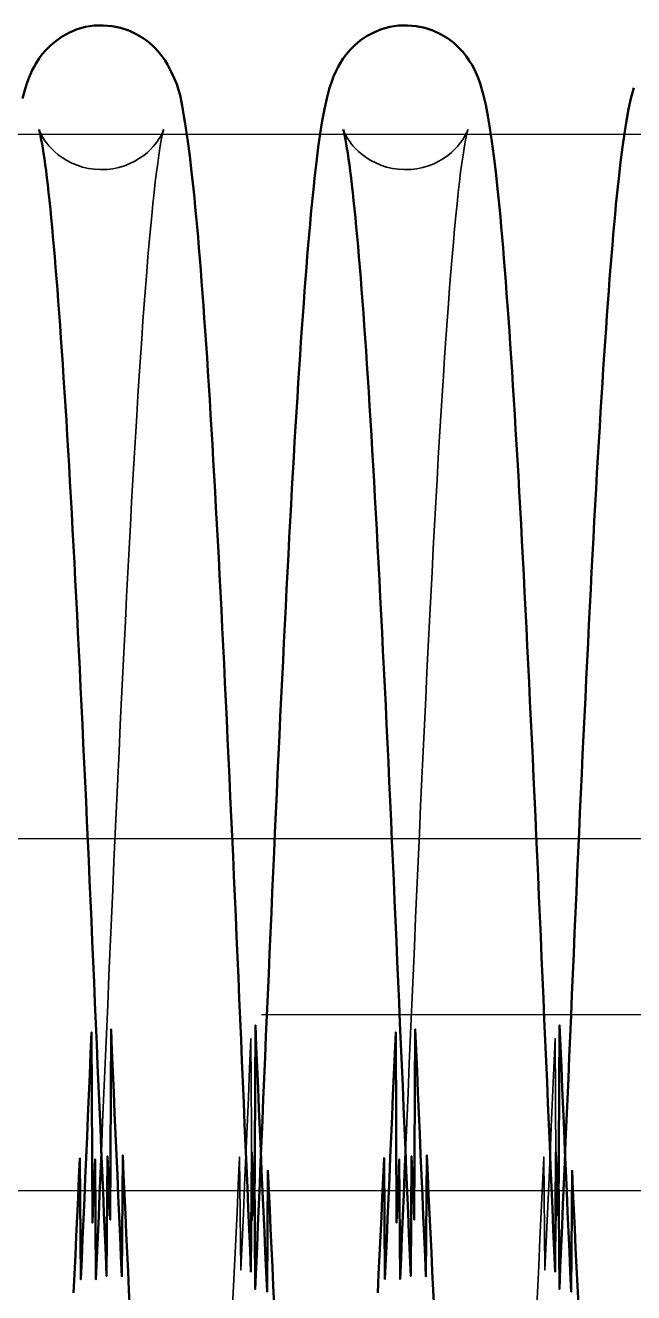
# Model space of a CAD drawing. Header units: millimetres. Extents: x 1448 to 104164, y -19509 to -89.
# Drawn here: x 80984 to 81018.6, y -3018.4 to -2946.5 of the extents above; entities that cross this region are included whole.
import ezdxf

# ---------------------------------------------------------------- set-up
doc = ezdxf.new("R2010")
doc.units = ezdxf.units.MM
doc.header["$LTSCALE"] = 60
doc.header["$MEASUREMENT"] = 0
doc.linetypes.add('CENTER', pattern=[2, 1.25, -0.25, 0.25, -0.25])
doc.layers.get('0').update_dxf_attribs({"linetype": 'CONTINUOUS'})
doc.layers.add('cen', color=14, linetype='CONTINUOUS')
doc.layers.add('가려진 것(ISO)', color=7, linetype='CONTINUOUS', lineweight=35)
doc.layers.add('가시적인 것(ISO)', color=7, linetype='CONTINUOUS', lineweight=50)

# ---------------------------------------------------------------- blocks, each defined once
blk = doc.blocks.new('토션스프링1')
at = {"layer": '가려진 것(ISO)', "flags": 128}
for points in [[(21462519.966, -50955408.884), (21462519.971, -50955408.9), (21462519.991, -50955408.952), (21462520.03, -50955409.046), (21462520.1, -50955409.194), (21462520.152, -50955409.288), (21462520.218, -50955409.397), (21462520.301, -50955409.52), (21462520.402, -50955409.657), (21462520.525, -50955409.808), (21462520.674, -50955409.971), (21462520.848, -50955410.141), (21462521.05, -50955410.313), (21462521.281, -50955410.482), (21462521.539, -50955410.642), (21462521.82, -50955410.789), (21462522.122, -50955410.916), (21462522.441, -50955411.019), (21462522.775, -50955411.096), (21462523.118, -50955411.145), (21462523.465, -50955411.164), (21462523.813, -50955411.152), (21462524.157, -50955411.11), (21462524.494, -50955411.039), (21462524.818, -50955410.942), (21462525.124, -50955410.821), (21462525.409, -50955410.678), (21462525.672, -50955410.52), (21462525.91, -50955410.353), (21462526.12, -50955410.181), (21462526.3, -50955410.01), (21462526.454, -50955409.845), (21462526.583, -50955409.69), (21462526.69, -50955409.547), (21462526.775, -50955409.42), (21462526.844, -50955409.309), (21462526.899, -50955409.212), (21462526.974, -50955409.061), (21462527.018, -50955408.961), (21462527.039, -50955408.905), (21462527.046, -50955408.885), (21462527.043, -50955408.895), (21462527.034, -50955408.932), (21462527.018, -50955408.993), (21462526.998, -50955409.076), (21462526.948, -50955409.3), (21462526.893, -50955409.588), (21462526.834, -50955409.936), (21462526.771, -50955410.341), (21462526.705, -50955410.799), (21462526.638, -50955411.307), (21462526.57, -50955411.862), (21462526.502, -50955412.461), (21462526.433, -50955413.106), (21462526.363, -50955413.796), (21462526.293, -50955414.528), (21462526.223, -50955415.303), (21462526.152, -50955416.119), (21462526.081, -50955416.975), (21462526.01, -50955417.869), (21462525.939, -50955418.8), (21462525.868, -50955419.768), (21462525.797, -50955420.771), (21462525.726, -50955421.812), (21462525.655, -50955422.889), (21462525.583, -50955424.003), (21462525.512, -50955425.15), (21462525.44, -50955426.331), (21462525.369, -50955427.544), (21462525.297, -50955428.786), (21462525.225, -50955430.058), (21462525.154, -50955431.358), (21462525.082, -50955432.685), (21462525.011, -50955434.036), (21462524.94, -50955435.413), (21462524.868, -50955436.816), (21462524.797, -50955438.247), (21462524.725, -50955439.702), (21462524.653, -50955441.182), (21462524.581, -50955442.683), (21462524.51, -50955444.204), (21462524.438, -50955445.745), (21462524.366, -50955447.302), (21462524.294, -50955448.876), (21462524.223, -50955450.463), (21462524.151, -50955452.064), (21462524.08, -50955453.675), (21462524.008, -50955455.3), (21462523.937, -50955456.939), (21462523.865, -50955458.591), (21462523.793, -50955460.254), (21462523.721, -50955461.926), (21462523.65, -50955463.606), (21462523.578, -50955465.292), (21462523.506, -50955466.982)], [(21462537.241, -50955408.884), (21462537.247, -50955408.9), (21462537.266, -50955408.952), (21462537.306, -50955409.045), (21462537.377, -50955409.189), (21462537.428, -50955409.282), (21462537.493, -50955409.391), (21462537.575, -50955409.514), (21462537.675, -50955409.652), (21462537.797, -50955409.803), (21462537.945, -50955409.966), (21462538.118, -50955410.136), (21462538.32, -50955410.308), (21462538.55, -50955410.477), (21462538.807, -50955410.638), (21462539.088, -50955410.785), (21462539.388, -50955410.912), (21462539.708, -50955411.016), (21462540.041, -50955411.094), (21462540.384, -50955411.144), (21462540.731, -50955411.164), (21462541.079, -50955411.153), (21462541.424, -50955411.111), (21462541.761, -50955411.041), (21462542.085, -50955410.945), (21462542.391, -50955410.824), (21462542.678, -50955410.682), (21462542.942, -50955410.525), (21462543.18, -50955410.357), (21462543.39, -50955410.186), (21462543.571, -50955410.015), (21462543.726, -50955409.85), (21462543.856, -50955409.693), (21462543.963, -50955409.551), (21462544.049, -50955409.424), (21462544.118, -50955409.312), (21462544.173, -50955409.214), (21462544.249, -50955409.063), (21462544.294, -50955408.962), (21462544.315, -50955408.905), (21462544.322, -50955408.885), (21462544.319, -50955408.895), (21462544.309, -50955408.931), (21462544.294, -50955408.992), (21462544.273, -50955409.075), (21462544.224, -50955409.298), (21462544.17, -50955409.585), (21462544.11, -50955409.934), (21462544.047, -50955410.339), (21462543.981, -50955410.797), (21462543.914, -50955411.304), (21462543.846, -50955411.858), (21462543.778, -50955412.458), (21462543.709, -50955413.103), (21462543.639, -50955413.793), (21462543.569, -50955414.525), (21462543.499, -50955415.3), (21462543.428, -50955416.115), (21462543.357, -50955416.97), (21462543.286, -50955417.864), (21462543.215, -50955418.794), (21462543.144, -50955419.76), (21462543.073, -50955420.765), (21462543.002, -50955421.807), (21462542.931, -50955422.886), (21462542.859, -50955424), (21462542.788, -50955425.148), (21462542.716, -50955426.329), (21462542.645, -50955427.541), (21462542.573, -50955428.783), (21462542.501, -50955430.054), (21462542.43, -50955431.352), (21462542.359, -50955432.676), (21462542.287, -50955434.027), (21462542.216, -50955435.405), (21462542.144, -50955436.812), (21462542.073, -50955438.244), (21462542.001, -50955439.701), (21462541.929, -50955441.181), (21462541.857, -50955442.682), (21462541.785, -50955444.203), (21462541.714, -50955445.743), (21462541.642, -50955447.299), (21462541.57, -50955448.871), (21462541.499, -50955450.456), (21462541.427, -50955452.054), (21462541.356, -50955453.666), (21462541.284, -50955455.294), (21462541.213, -50955456.936), (21462541.141, -50955458.59), (21462541.069, -50955460.254), (21462540.997, -50955461.927), (21462540.925, -50955463.607), (21462540.853, -50955465.293), (21462540.782, -50955466.981)], [(21462530.925, -50955476.418), (21462530.997, -50955474.94), (21462531.069, -50955473.44), (21462531.141, -50955471.919), (21462531.212, -50955470.378), (21462531.284, -50955468.82), (21462531.356, -50955467.246), (21462531.428, -50955473.657), (21462531.499, -50955472.056), (21462531.571, -50955470.443), (21462531.642, -50955468.82), (21462531.713, -50955467.183), (21462531.785, -50955465.534), (21462531.857, -50955463.872), (21462531.928, -50955462.202), (21462532, -50955460.523), (21462532.072, -50955470.837), (21462532.144, -50955469.147)], [(21462548.201, -50955476.413), (21462548.273, -50955474.934), (21462548.345, -50955473.433), (21462548.417, -50955471.913), (21462548.488, -50955470.373), (21462548.56, -50955468.817), (21462548.632, -50955467.245), (21462548.703, -50955473.659), (21462548.775, -50955472.061), (21462548.846, -50955470.451), (21462548.918, -50955468.826), (21462548.989, -50955467.186), (21462549.061, -50955465.534), (21462549.132, -50955463.871), (21462549.204, -50955462.2), (21462549.276, -50955460.521), (21462549.348, -50955470.836), (21462549.42, -50955469.147)]]:
    blk.add_lwpolyline(points, dxfattribs=at)
at = {"layer": '가시적인 것(ISO)', "flags": 128}
for points in [[(21462519.032, -50955407.116), (21462519.193, -50955406.52), (21462519.294, -50955406.21), (21462519.417, -50955405.882), (21462519.577, -50955405.52), (21462519.68, -50955405.321), (21462519.802, -50955405.107), (21462519.95, -50955404.875), (21462520.131, -50955404.629), (21462520.35, -50955404.37), (21462520.615, -50955404.104), (21462520.929, -50955403.84), (21462521.288, -50955403.593), (21462521.694, -50955403.374), (21462522.139, -50955403.193), (21462522.613, -50955403.06), (21462523.106, -50955402.984), (21462523.61, -50955402.967), (21462524.111, -50955403.008), (21462524.597, -50955403.108), (21462525.06, -50955403.262), (21462525.491, -50955403.461), (21462525.879, -50955403.693), (21462526.219, -50955403.948), (21462526.511, -50955404.213), (21462526.756, -50955404.476), (21462526.959, -50955404.73), (21462527.126, -50955404.971), (21462527.264, -50955405.197), (21462527.477, -50955405.602), (21462527.647, -50955405.97), (21462527.783, -50955406.308), (21462527.89, -50955406.624), (21462527.974, -50955406.926), (21462528.096, -50955407.512), (21462528.192, -50955408.121), (21462528.244, -50955408.451), (21462528.302, -50955408.803), (21462528.415, -50955409.56), (21462528.524, -50955410.387), (21462528.632, -50955411.286), (21462528.737, -50955412.256), (21462528.789, -50955412.768), (21462528.841, -50955413.298), (21462528.892, -50955413.846), (21462528.944, -50955414.412), (21462528.995, -50955414.996), (21462529.046, -50955415.598), (21462529.097, -50955416.218), (21462529.148, -50955416.856), (21462529.199, -50955417.513), (21462529.25, -50955418.189), (21462529.301, -50955418.883), (21462529.352, -50955419.596), (21462529.404, -50955420.327), (21462529.455, -50955421.075), (21462529.506, -50955421.841), (21462529.557, -50955422.624), (21462529.608, -50955423.424), (21462529.659, -50955424.24), (21462529.71, -50955425.071), (21462529.762, -50955425.918), (21462529.813, -50955426.781), (21462529.864, -50955427.657), (21462529.915, -50955428.548), (21462529.966, -50955429.453), (21462530.016, -50955430.371), (21462530.067, -50955431.303), (21462530.118, -50955432.247), (21462530.169, -50955433.205), (21462530.22, -50955434.178), (21462530.27, -50955435.165), (21462530.321, -50955436.165), (21462530.372, -50955437.178), (21462530.423, -50955438.204), (21462530.474, -50955439.241), (21462530.525, -50955440.289), (21462530.576, -50955441.348), (21462530.627, -50955442.418), (21462530.678, -50955443.497), (21462530.729, -50955444.585), (21462530.78, -50955445.682), (21462530.831, -50955446.787), (21462530.882, -50955447.9), (21462530.933, -50955449.019), (21462530.983, -50955450.145), (21462531.034, -50955451.278), (21462531.085, -50955452.419), (21462531.136, -50955453.568), (21462531.186, -50955454.724), (21462531.237, -50955455.887), (21462531.288, -50955457.057), (21462531.339, -50955458.232), (21462531.39, -50955459.413), (21462531.441, -50955460.597), (21462531.492, -50955461.786), (21462531.543, -50955462.978), (21462531.594, -50955464.173), (21462531.645, -50955465.37), (21462531.696, -50955466.568), (21462531.747, -50955467.767), (21462531.797, -50955468.966), (21462531.848, -50955470.165), (21462531.899, -50955471.363), (21462531.95, -50955472.561), (21462532, -50955473.761), (21462532.051, -50955466.961), (21462532.102, -50955468.161), (21462532.153, -50955469.361), (21462532.204, -50955470.559), (21462532.255, -50955459.756), (21462532.306, -50955460.951), (21462532.357, -50955462.142), (21462532.408, -50955463.331), (21462532.459, -50955464.515), (21462532.51, -50955465.694), (21462532.561, -50955466.868), (21462532.611, -50955468.036), (21462532.662, -50955469.198), (21462532.713, -50955470.352), (21462532.764, -50955471.499), (21462532.814, -50955472.637), (21462532.865, -50955473.77), (21462532.916, -50955474.895), (21462532.967, -50955468.014), (21462533.018, -50955469.126), (21462533.069, -50955470.23), (21462533.119, -50955471.326), (21462533.17, -50955472.413), (21462533.221, -50955473.49), (21462533.272, -50955474.557), (21462533.323, -50955475.613)], [(21462532.144, -50955469.147), (21462532.195, -50955467.946), (21462532.246, -50955474.743), (21462532.297, -50955473.54), (21462532.348, -50955472.338), (21462532.398, -50955471.136), (21462532.449, -50955469.936), (21462532.5, -50955468.738), (21462532.551, -50955467.543), (21462532.601, -50955466.347), (21462532.652, -50955465.152), (21462532.703, -50955463.958), (21462532.754, -50955462.766), (21462532.805, -50955461.575), (21462532.856, -50955460.388), (21462532.907, -50955459.204), (21462532.958, -50955458.024), (21462533.009, -50955456.849), (21462533.06, -50955455.679), (21462533.111, -50955454.515), (21462533.161, -50955453.358), (21462533.212, -50955452.207), (21462533.263, -50955451.064), (21462533.314, -50955449.929), (21462533.365, -50955448.803), (21462533.416, -50955447.687), (21462533.466, -50955446.579), (21462533.517, -50955445.478), (21462533.568, -50955444.386), (21462533.619, -50955443.301), (21462533.67, -50955442.225), (21462533.721, -50955441.159), (21462533.772, -50955440.103), (21462533.823, -50955439.056), (21462533.874, -50955438.021), (21462533.925, -50955436.997), (21462533.976, -50955435.985), (21462534.027, -50955434.985), (21462534.078, -50955433.999), (21462534.129, -50955433.025), (21462534.18, -50955432.066), (21462534.23, -50955431.121), (21462534.281, -50955430.191), (21462534.332, -50955429.276), (21462534.383, -50955428.376), (21462534.434, -50955427.49), (21462534.484, -50955426.619), (21462534.536, -50955425.761), (21462534.587, -50955424.919), (21462534.638, -50955424.091), (21462534.689, -50955423.279), (21462534.74, -50955422.482), (21462534.791, -50955421.701), (21462534.843, -50955420.937), (21462534.894, -50955420.189), (21462534.946, -50955419.459), (21462534.997, -50955418.745), (21462535.049, -50955418.049), (21462535.1, -50955417.371), (21462535.152, -50955416.712), (21462535.203, -50955416.071), (21462535.255, -50955415.448), (21462535.307, -50955414.845), (21462535.359, -50955414.262), (21462535.41, -50955413.698), (21462535.462, -50955413.155), (21462535.514, -50955412.632), (21462535.565, -50955412.128), (21462535.616, -50955411.643), (21462535.72, -50955410.729), (21462535.826, -50955409.885), (21462535.936, -50955409.105), (21462536.052, -50955408.387), (21462536.176, -50955407.724), (21462536.31, -50955407.113), (21462536.469, -50955406.518), (21462536.57, -50955406.209), (21462536.694, -50955405.88), (21462536.854, -50955405.518), (21462536.957, -50955405.318), (21462537.08, -50955405.104), (21462537.228, -50955404.872), (21462537.41, -50955404.625), (21462537.629, -50955404.367), (21462537.894, -50955404.101), (21462538.209, -50955403.837), (21462538.569, -50955403.59), (21462538.975, -50955403.371), (21462539.42, -50955403.191), (21462539.895, -50955403.059), (21462540.388, -50955402.983), (21462540.892, -50955402.967), (21462541.393, -50955403.009), (21462541.879, -50955403.11), (21462542.341, -50955403.264), (21462542.771, -50955403.464), (21462543.159, -50955403.696), (21462543.499, -50955403.951), (21462543.791, -50955404.217), (21462544.035, -50955404.48), (21462544.237, -50955404.734), (21462544.403, -50955404.975), (21462544.54, -50955405.199), (21462544.655, -50955405.407), (21462544.752, -50955405.601), (21462544.904, -50955405.955), (21462545.017, -50955406.277), (21462545.195, -50955406.881), (21462545.337, -50955407.482), (21462545.461, -50955408.115), (21462545.579, -50955408.809), (21462545.693, -50955409.57), (21462545.803, -50955410.398), (21462545.91, -50955411.295), (21462546.015, -50955412.262), (21462546.066, -50955412.772), (21462546.117, -50955413.3), (21462546.169, -50955413.846), (21462546.219, -50955414.411), (21462546.27, -50955414.994), (21462546.321, -50955415.595), (21462546.372, -50955416.215), (21462546.423, -50955416.854), (21462546.475, -50955417.512), (21462546.526, -50955418.189), (21462546.577, -50955418.885), (21462546.628, -50955419.599), (21462546.679, -50955420.331), (21462546.731, -50955421.08), (21462546.782, -50955421.846), (21462546.833, -50955422.629), (21462546.884, -50955423.429), (21462546.935, -50955424.244), (21462546.987, -50955425.075), (21462547.038, -50955425.922), (21462547.089, -50955426.783), (21462547.14, -50955427.658), (21462547.19, -50955428.548), (21462547.241, -50955429.452), (21462547.292, -50955430.369), (21462547.343, -50955431.3), (21462547.394, -50955432.245), (21462547.444, -50955433.206), (21462547.495, -50955434.18), (21462547.546, -50955435.168), (21462547.597, -50955436.169), (21462547.648, -50955437.183), (21462547.699, -50955438.209), (21462547.75, -50955439.246), (21462547.801, -50955440.295), (21462547.852, -50955441.354), (21462547.903, -50955442.423), (21462547.954, -50955443.501), (21462548.005, -50955444.588), (21462548.056, -50955445.684), (21462548.107, -50955446.787), (21462548.158, -50955447.898), (21462548.208, -50955449.016), (21462548.259, -50955450.141), (21462548.31, -50955451.276), (21462548.36, -50955452.419), (21462548.411, -50955453.569), (21462548.462, -50955454.727), (21462548.513, -50955455.892), (21462548.564, -50955457.062), (21462548.615, -50955458.238), (21462548.666, -50955459.419), (21462548.717, -50955460.603), (21462548.768, -50955461.792), (21462548.819, -50955462.983), (21462548.87, -50955464.177), (21462548.921, -50955465.372), (21462548.972, -50955466.569), (21462549.022, -50955467.766), (21462549.073, -50955468.964), (21462549.124, -50955470.161), (21462549.174, -50955471.359), (21462549.225, -50955472.559), (21462549.276, -50955473.761), (21462549.327, -50955466.962), (21462549.378, -50955468.164), (21462549.429, -50955469.365), (21462549.48, -50955470.564), (21462549.531, -50955459.762), (21462549.582, -50955460.956), (21462549.633, -50955462.148), (21462549.684, -50955463.336), (21462549.735, -50955464.519), (21462549.786, -50955465.698), (21462549.836, -50955466.871), (21462549.887, -50955468.037), (21462549.938, -50955469.197), (21462549.989, -50955470.349), (21462550.039, -50955471.494), (21462550.09, -50955472.634), (21462550.141, -50955473.768), (21462550.192, -50955474.895), (21462550.243, -50955468.016), (21462550.294, -50955469.129), (21462550.344, -50955470.234), (21462550.395, -50955471.33), (21462550.446, -50955472.417), (21462550.497, -50955473.494), (21462550.548, -50955474.561), (21462550.599, -50955475.618)], [(21462549.42, -50955469.147), (21462549.471, -50955467.947), (21462549.521, -50955474.745), (21462549.572, -50955473.544), (21462549.623, -50955472.344), (21462549.674, -50955471.145), (21462549.724, -50955469.947), (21462549.775, -50955468.75), (21462549.826, -50955467.551), (21462549.877, -50955466.353), (21462549.928, -50955465.156), (21462549.979, -50955463.96), (21462550.03, -50955462.766), (21462550.08, -50955461.575), (21462550.131, -50955460.387), (21462550.182, -50955459.203), (21462550.233, -50955458.023), (21462550.284, -50955456.848), (21462550.335, -50955455.679), (21462550.386, -50955454.516), (21462550.437, -50955453.36), (21462550.488, -50955452.211), (21462550.539, -50955451.07), (21462550.589, -50955449.938), (21462550.64, -50955448.814), (21462550.691, -50955447.697), (21462550.742, -50955446.586), (21462550.793, -50955445.484), (21462550.843, -50955444.389), (21462550.894, -50955443.303), (21462550.945, -50955442.226), (21462550.996, -50955441.159), (21462551.047, -50955440.101), (21462551.098, -50955439.055), (21462551.149, -50955438.019), (21462551.2, -50955436.995), (21462551.251, -50955435.984), (21462551.302, -50955434.985), (21462551.353, -50955433.999), (21462551.404, -50955433.028), (21462551.455, -50955432.07), (21462551.506, -50955431.127), (21462551.556, -50955430.199), (21462551.607, -50955429.285), (21462551.658, -50955428.383), (21462551.709, -50955427.496), (21462551.76, -50955426.622), (21462551.811, -50955425.763), (21462551.862, -50955424.919), (21462551.914, -50955424.09), (21462551.965, -50955423.276), (21462552.016, -50955422.478), (21462552.067, -50955421.697), (21462552.119, -50955420.932), (21462552.17, -50955420.184), (21462552.222, -50955419.453), (21462552.273, -50955418.74), (21462552.325, -50955418.045), (21462552.376, -50955417.368), (21462552.428, -50955416.71), (21462552.479, -50955416.07), (21462552.531, -50955415.451), (21462552.582, -50955414.851), (21462552.633, -50955414.27), (21462552.685, -50955413.71), (21462552.736, -50955413.169), (21462552.787, -50955412.646), (21462552.838, -50955412.143), (21462552.889, -50955411.657), (21462552.994, -50955410.739), (21462553.101, -50955409.889), (21462553.213, -50955409.105), (21462553.329, -50955408.385), (21462553.452, -50955407.725), (21462553.584, -50955407.116), (21462553.744, -50955406.52)], [(21462523.506, -50955466.982), (21462523.455, -50955468.182), (21462523.404, -50955469.384), (21462523.353, -50955470.585), (21462523.303, -50955471.786), (21462523.252, -50955472.986), (21462523.201, -50955474.184), (21462523.15, -50955467.38), (21462523.1, -50955468.578), (21462523.049, -50955469.775), (21462522.998, -50955470.971), (21462522.947, -50955460.166), (21462522.896, -50955461.359), (21462522.845, -50955462.55), (21462522.794, -50955463.738), (21462522.743, -50955464.921), (21462522.692, -50955466.101), (21462522.641, -50955467.276), (21462522.59, -50955468.445), (21462522.54, -50955469.608), (21462522.489, -50955470.765), (21462522.438, -50955471.914), (21462522.387, -50955473.055), (21462522.336, -50955474.188), (21462522.286, -50955467.312), (21462522.235, -50955468.428), (21462522.184, -50955469.537), (21462522.133, -50955470.639), (21462522.083, -50955471.733), (21462522.032, -50955472.819), (21462521.981, -50955473.895), (21462521.93, -50955474.962)], [(21462540.782, -50955466.981), (21462540.731, -50955468.181), (21462540.68, -50955469.381), (21462540.629, -50955470.581), (21462540.579, -50955471.78), (21462540.528, -50955472.977), (21462540.477, -50955474.175), (21462540.426, -50955467.374), (21462540.376, -50955468.573), (21462540.325, -50955469.772), (21462540.274, -50955470.97), (21462540.223, -50955460.166), (21462540.172, -50955461.36), (21462540.121, -50955462.551), (21462540.07, -50955463.739), (21462540.019, -50955464.923), (21462539.968, -50955466.102), (21462539.917, -50955467.276), (21462539.866, -50955468.445), (21462539.815, -50955469.607), (21462539.765, -50955470.761), (21462539.714, -50955471.909), (21462539.663, -50955473.048), (21462539.612, -50955474.179), (21462539.562, -50955467.304), (21462539.511, -50955468.422), (21462539.46, -50955469.533), (21462539.409, -50955470.636), (21462539.358, -50955471.732), (21462539.307, -50955472.818), (21462539.256, -50955473.895), (21462539.205, -50955474.963)], [(21462525.126, -50955475.872), (21462525.075, -50955474.813), (21462525.024, -50955473.745), (21462524.973, -50955472.667), (21462524.922, -50955471.579), (21462524.871, -50955470.484), (21462524.821, -50955469.38), (21462524.77, -50955468.269), (21462524.719, -50955467.151), (21462524.669, -50955474.027), (21462524.618, -50955472.893), (21462524.567, -50955471.752), (21462524.516, -50955470.602), (21462524.465, -50955469.445), (21462524.414, -50955468.281), (21462524.363, -50955467.111), (21462524.312, -50955465.936), (21462524.261, -50955464.756), (21462524.211, -50955463.571), (21462524.16, -50955462.383), (21462524.109, -50955461.191), (21462524.058, -50955459.997), (21462524.007, -50955470.801), (21462523.956, -50955469.604), (21462523.905, -50955468.406), (21462523.854, -50955467.208), (21462523.804, -50955474.011), (21462523.753, -50955472.814), (21462523.702, -50955471.615), (21462523.651, -50955470.414), (21462523.601, -50955469.213), (21462523.55, -50955468.013), (21462523.499, -50955466.812), (21462523.448, -50955465.613), (21462523.397, -50955464.416), (21462523.346, -50955463.221), (21462523.295, -50955462.029), (21462523.244, -50955460.841), (21462523.193, -50955459.657), (21462523.142, -50955458.479), (21462523.091, -50955457.305), (21462523.04, -50955456.138), (21462522.99, -50955454.977), (21462522.939, -50955453.824), (21462522.888, -50955452.678), (21462522.838, -50955451.539), (21462522.787, -50955450.406), (21462522.736, -50955449.279), (21462522.685, -50955448.159), (21462522.634, -50955447.047), (21462522.583, -50955445.942), (21462522.532, -50955444.846), (21462522.481, -50955443.758), (21462522.43, -50955442.681), (21462522.38, -50955441.613), (21462522.329, -50955440.556), (21462522.278, -50955439.511), (21462522.227, -50955438.477), (21462522.176, -50955437.455), (21462522.125, -50955436.447), (21462522.074, -50955435.452), (21462522.024, -50955434.471), (21462521.973, -50955433.504), (21462521.922, -50955432.55), (21462521.872, -50955431.609), (21462521.821, -50955430.681), (21462521.77, -50955429.766), (21462521.719, -50955428.866), (21462521.669, -50955427.98), (21462521.618, -50955427.108), (21462521.567, -50955426.253), (21462521.516, -50955425.413), (21462521.465, -50955424.589), (21462521.414, -50955423.782), (21462521.364, -50955422.992), (21462521.313, -50955422.22), (21462521.262, -50955421.466), (21462521.212, -50955420.731), (21462521.161, -50955420.015), (21462521.111, -50955419.318), (21462521.061, -50955418.64), (21462521.01, -50955417.98), (21462520.96, -50955417.339), (21462520.909, -50955416.716), (21462520.859, -50955416.112), (21462520.808, -50955415.528), (21462520.758, -50955414.964), (21462520.707, -50955414.421), (21462520.657, -50955413.899), (21462520.608, -50955413.399), (21462520.558, -50955412.92), (21462520.509, -50955412.465), (21462520.461, -50955412.033), (21462520.413, -50955411.624), (21462520.365, -50955411.239), (21462520.318, -50955410.879), (21462520.272, -50955410.544), (21462520.226, -50955410.235), (21462520.18, -50955409.95), (21462520.136, -50955409.692), (21462520.093, -50955409.464), (21462520.055, -50955409.269), (21462520.021, -50955409.11), (21462519.994, -50955408.991), (21462519.974, -50955408.913), (21462519.966, -50955408.884)], [(21462542.402, -50955475.862), (21462542.351, -50955474.804), (21462542.3, -50955473.737), (21462542.249, -50955472.66), (21462542.198, -50955471.574), (21462542.147, -50955470.48), (21462542.096, -50955469.379), (21462542.046, -50955468.27), (21462541.995, -50955467.152), (21462541.944, -50955474.025), (21462541.893, -50955472.889), (21462541.842, -50955471.745), (21462541.792, -50955470.594), (21462541.741, -50955469.435), (21462541.69, -50955468.27), (21462541.639, -50955467.1), (21462541.588, -50955465.924), (21462541.537, -50955464.744), (21462541.486, -50955463.56), (21462541.435, -50955462.372), (21462541.384, -50955461.182), (21462541.333, -50955459.989), (21462541.282, -50955470.795), (21462541.231, -50955469.6), (21462541.181, -50955468.405), (21462541.13, -50955467.209), (21462541.079, -50955474.011), (21462541.029, -50955472.811), (21462540.978, -50955471.61), (21462540.927, -50955470.407), (21462540.876, -50955469.205), (21462540.825, -50955468.002), (21462540.774, -50955466.801), (21462540.723, -50955465.601), (21462540.672, -50955464.404), (21462540.621, -50955463.209), (21462540.57, -50955462.018), (21462540.519, -50955460.83), (21462540.468, -50955459.648), (21462540.418, -50955458.47), (21462540.367, -50955457.299), (21462540.316, -50955456.133), (21462540.265, -50955454.975), (21462540.215, -50955453.824), (21462540.164, -50955452.677), (21462540.113, -50955451.536), (21462540.062, -50955450.401), (21462540.011, -50955449.272), (21462539.96, -50955448.151), (21462539.91, -50955447.037), (21462539.859, -50955445.931), (21462539.808, -50955444.834), (21462539.757, -50955443.747), (21462539.706, -50955442.669), (21462539.655, -50955441.602), (21462539.604, -50955440.546), (21462539.553, -50955439.502), (21462539.502, -50955438.469), (21462539.451, -50955437.45), (21462539.401, -50955436.444), (21462539.35, -50955435.451), (21462539.299, -50955434.471), (21462539.249, -50955433.503), (21462539.198, -50955432.547), (21462539.147, -50955431.605), (21462539.096, -50955430.675), (21462539.045, -50955429.759), (21462538.995, -50955428.858), (21462538.944, -50955427.971), (21462538.893, -50955427.099), (21462538.842, -50955426.243), (21462538.791, -50955425.403), (21462538.74, -50955424.58), (21462538.69, -50955423.774), (21462538.639, -50955422.985), (21462538.588, -50955422.214), (21462538.538, -50955421.462), (21462538.488, -50955420.729), (21462538.437, -50955420.014), (21462538.387, -50955419.317), (21462538.336, -50955418.638), (21462538.286, -50955417.977), (21462538.235, -50955417.335), (21462538.185, -50955416.711), (21462538.134, -50955416.107), (21462538.084, -50955415.523), (21462538.033, -50955414.96), (21462537.983, -50955414.417), (21462537.933, -50955413.895), (21462537.884, -50955413.396), (21462537.835, -50955412.918), (21462537.786, -50955412.463), (21462537.737, -50955412.032), (21462537.689, -50955411.624), (21462537.641, -50955411.24), (21462537.594, -50955410.88), (21462537.547, -50955410.544), (21462537.5, -50955410.232), (21462537.455, -50955409.947), (21462537.411, -50955409.69), (21462537.37, -50955409.464), (21462537.332, -50955409.271), (21462537.299, -50955409.113), (21462537.271, -50955408.992), (21462537.25, -50955408.913), (21462537.241, -50955408.884)]]:
    blk.add_lwpolyline(points, dxfattribs=at)
blk = doc.blocks.new('토션스프링12345')
blk.add_blockref('토션스프링1', (1400.606, -3974.283))

msp = doc.modelspace()

# ---------------------------------------------------------------- linework, layer by layer
at = {"color": 3}
for p, q in [((79782.442, -2952.641), (85582.442, -2952.641)), ((80987.372, -2952.641), (82025.398, -2952.641)), ((79607.442, -2992.641), (85865.368, -2992.641)), ((79607.442, -3012.641), (85865.368, -3012.641))]:
    msp.add_line(p, q, dxfattribs=at)
at = {"layer": 'cen', "linetype": 'CENTER'}
msp.add_line((79557.442, -3002.641), (85915.368, -3002.641), dxfattribs=at)

# ---------------------------------------------------------------- block references
msp.add_blockref('토션스프링12345', (-21382935.757, 50956430.79))

doc.saveas('drawing.dxf')
